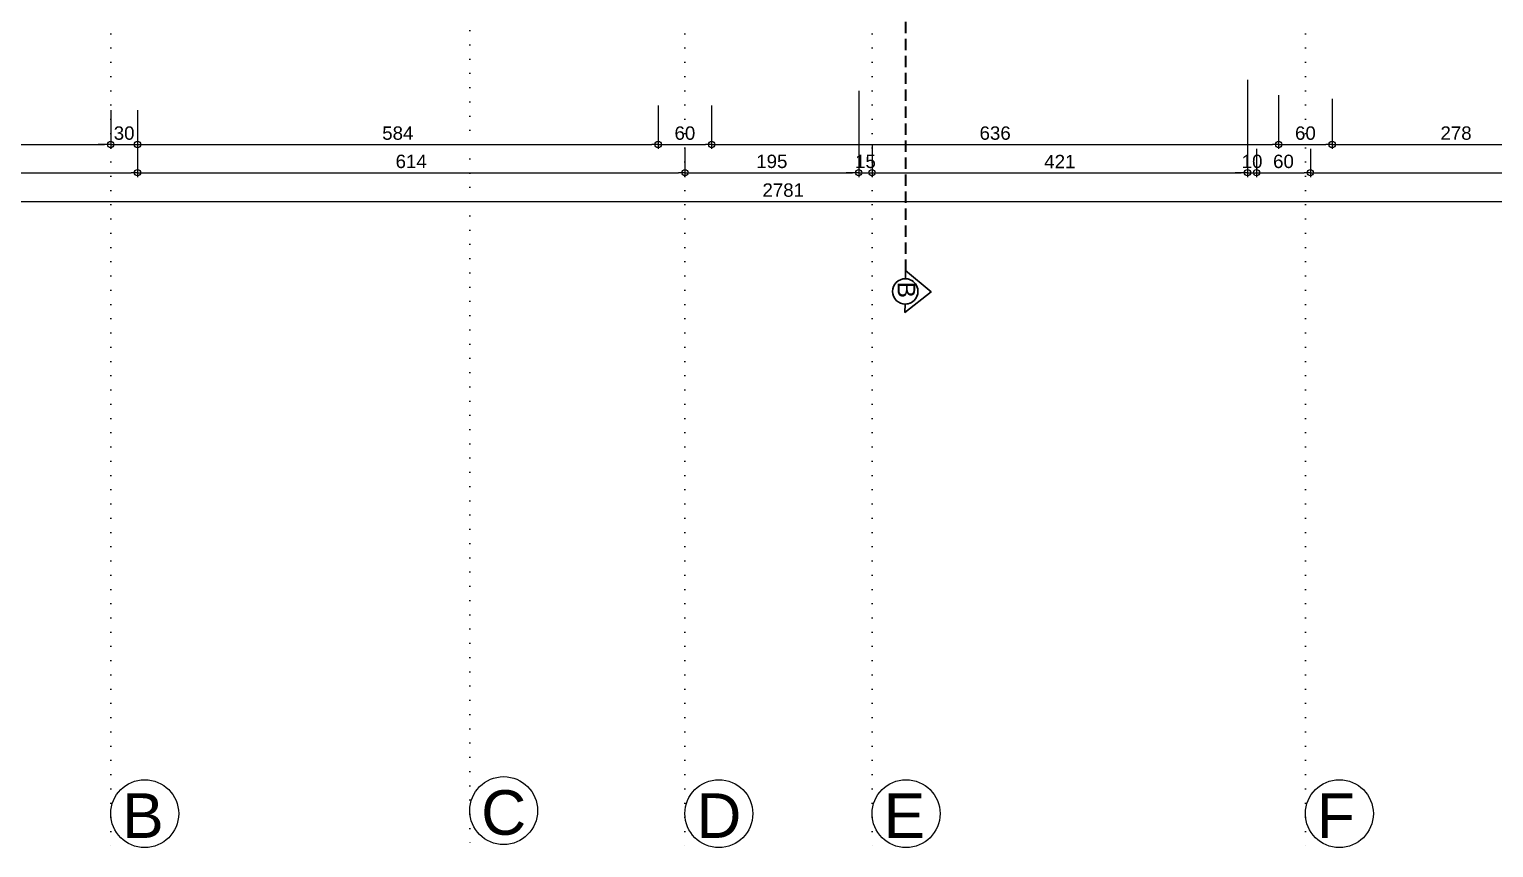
# Model space of a CAD drawing. Header units: millimetres. Extents: x 768 to 14077, y 324 to 18132.
# Drawn here: x 2369 to 4012, y 3104 to 4022 of the extents above; entities that cross this region are included whole.
import ezdxf

# ---------------------------------------------------------------- set-up
doc = ezdxf.new("R2010")
doc.units = ezdxf.units.MM
doc.linetypes.add('DOT2', pattern=[3.175, 0, -3.175])
doc.linetypes.add('HIDDENX2', pattern=[19.05, 12.7, -6.35])
doc.layers.add('SEM_AKS', color=161, linetype='Continuous')
doc.layers.add('SEM_IC OLCU', color=140, linetype='Continuous', lineweight=13)
doc.layers.add('SEM_KESİK1', color=254, linetype='HIDDENX2', lineweight=40)
doc.styles.add('SEM_YAZI', font='arial.ttf')
doc.styles.get("Standard").update_dxf_attribs({"font": 'arial.ttf'})
doc.dimstyles.new('1-50-2', dxfattribs={"dimtxt": 15, "dimasz": 7, "dimexe": 5, "dimexo": 5, "dimgap": 5, "dimtad": 1, "dimdec": 0, "dimtxsty": 'Standard', "dimblk": 'ORIGIN', "dimcen": 5, "dimdle": 7, "dimclrd": 256, "dimclre": 256, "dimclrt": 256, "dimadec": 0, "dimazin": 0, "dimtfac": 1, "dimtdec": 0, "dimtix": 1, "dimtmove": 0, "dimatfit": 3, "dimldrblk": 'ORIGIN', "dimfxl": 1, "dimlwd": -1, "dimlwe": -1, "dimarcsym": 0})

# ---------------------------------------------------------------- blocks, each defined once
blk = doc.blocks.new('_Origin')
at = {"color": 0, "linetype": 'ByBlock', "lineweight": -2}
blk.add_line((0, 0), (-1, 0), dxfattribs=at)
blk.add_circle((0, 0), 0.5, dxfattribs=at)
blk = doc.blocks.new('*D183')
at = {"transparency": 16777216}
for p, q in [((1874.5, 3928.7), (1874.5, 3887.6)), ((2460.5, 3931.2), (2460.5, 3887.6)), ((1881.5, 3892.6), (2453.5, 3892.6))]:
    blk.add_line(p, q, dxfattribs=at)
at = {"layer": 'Defpoints', "color": 0, "linetype": 'ByBlock', "transparency": 16777216}
for p in [(1874.5, 3933.7), (2460.5, 3936.2), (2460.5, 3892.6)]:
    blk.add_point(p, dxfattribs=at)
at = {"linetype": 'ByBlock', "transparency": 16777216, "xscale": 7, "yscale": 7, "zscale": 7, "rotation": 180}
blk.add_blockref('_Origin', (1874.5, 3892.6), dxfattribs=at)
at = {"linetype": 'ByBlock', "transparency": 16777216, "xscale": 7, "yscale": 7, "zscale": 7}
blk.add_blockref('_Origin', (2460.5, 3892.6), dxfattribs=at)
at = {"linetype": 'ByBlock', "transparency": 16777216, "insert": (2167.5, 3905.3), "char_height": 15, "attachment_point": 5}
blk.add_mtext('586', dxfattribs=at)
blk = doc.blocks.new('*D184')
at = {"transparency": 16777216}
for p, q in [((2460.5, 3931.2), (2460.5, 3887.6)), ((2490.5, 3931.2), (2490.5, 3887.6)), ((2453.5, 3892.6), (2446.5, 3892.6)), ((2460.5, 3892.6), (2490.5, 3892.6)), ((2497.5, 3892.6), (2504.5, 3892.6))]:
    blk.add_line(p, q, dxfattribs=at)
at = {"layer": 'Defpoints', "color": 0, "linetype": 'ByBlock', "transparency": 16777216}
for p in [(2460.5, 3936.2), (2490.5, 3936.2), (2490.5, 3892.6)]:
    blk.add_point(p, dxfattribs=at)
at = {"linetype": 'ByBlock', "transparency": 16777216, "xscale": 7, "yscale": 7, "zscale": 7}
blk.add_blockref('_Origin', (2460.5, 3892.6), dxfattribs=at)
at = {"linetype": 'ByBlock', "transparency": 16777216, "xscale": 7, "yscale": 7, "zscale": 7, "rotation": 180}
blk.add_blockref('_Origin', (2490.5, 3892.6), dxfattribs=at)
at = {"linetype": 'ByBlock', "transparency": 16777216, "insert": (2475.5, 3905.3), "char_height": 15, "attachment_point": 5}
blk.add_mtext('30', dxfattribs=at)
blk = doc.blocks.new('*D185')
at = {"transparency": 16777216}
for p, q in [((2490.5, 3931.2), (2490.5, 3887.6)), ((3074.5, 3936.2), (3074.5, 3887.6)), ((2497.5, 3892.6), (3067.5, 3892.6))]:
    blk.add_line(p, q, dxfattribs=at)
at = {"layer": 'Defpoints', "color": 0, "linetype": 'ByBlock', "transparency": 16777216}
for p in [(2490.5, 3936.2), (3074.5, 3941.2), (3074.5, 3892.6)]:
    blk.add_point(p, dxfattribs=at)
at = {"linetype": 'ByBlock', "transparency": 16777216, "xscale": 7, "yscale": 7, "zscale": 7, "rotation": 180}
blk.add_blockref('_Origin', (2490.5, 3892.6), dxfattribs=at)
at = {"linetype": 'ByBlock', "transparency": 16777216, "xscale": 7, "yscale": 7, "zscale": 7}
blk.add_blockref('_Origin', (3074.5, 3892.6), dxfattribs=at)
at = {"linetype": 'ByBlock', "transparency": 16777216, "insert": (2782.5, 3905.3), "char_height": 15, "attachment_point": 5}
blk.add_mtext('584', dxfattribs=at)
blk = doc.blocks.new('*D186')
at = {"transparency": 16777216}
for p, q in [((3074.5, 3936.2), (3074.5, 3887.6)), ((3134.5, 3936.2), (3134.5, 3887.6)), ((3081.5, 3892.6), (3127.5, 3892.6))]:
    blk.add_line(p, q, dxfattribs=at)
at = {"layer": 'Defpoints', "color": 0, "linetype": 'ByBlock', "transparency": 16777216}
for p in [(3074.5, 3941.2), (3134.5, 3941.2), (3134.5, 3892.6)]:
    blk.add_point(p, dxfattribs=at)
at = {"linetype": 'ByBlock', "transparency": 16777216, "xscale": 7, "yscale": 7, "zscale": 7, "rotation": 180}
blk.add_blockref('_Origin', (3074.5, 3892.6), dxfattribs=at)
at = {"linetype": 'ByBlock', "transparency": 16777216, "xscale": 7, "yscale": 7, "zscale": 7}
blk.add_blockref('_Origin', (3134.5, 3892.6), dxfattribs=at)
at = {"linetype": 'ByBlock', "transparency": 16777216, "insert": (3104.5, 3905.3), "char_height": 15, "attachment_point": 5}
blk.add_mtext('60', dxfattribs=at)
blk = doc.blocks.new('*D187')
at = {"transparency": 16777216}
for p, q in [((3770.5, 3948), (3770.5, 3887.6)), ((3134.5, 3936.2), (3134.5, 3887.6)), ((3141.5, 3892.6), (3763.5, 3892.6))]:
    blk.add_line(p, q, dxfattribs=at)
at = {"layer": 'Defpoints', "color": 0, "linetype": 'ByBlock', "transparency": 16777216}
for p in [(3770.5, 3953), (3134.5, 3941.2), (3770.5, 3892.6)]:
    blk.add_point(p, dxfattribs=at)
at = {"linetype": 'ByBlock', "transparency": 16777216, "xscale": 7, "yscale": 7, "zscale": 7, "rotation": 180}
blk.add_blockref('_Origin', (3134.5, 3892.6), dxfattribs=at)
at = {"linetype": 'ByBlock', "transparency": 16777216, "xscale": 7, "yscale": 7, "zscale": 7}
blk.add_blockref('_Origin', (3770.5, 3892.6), dxfattribs=at)
at = {"linetype": 'ByBlock', "transparency": 16777216, "insert": (3452.5, 3905.3), "char_height": 15, "attachment_point": 5}
blk.add_mtext('636', dxfattribs=at)
blk = doc.blocks.new('*D188')
at = {"transparency": 16777216}
for p, q in [((3770.5, 3948), (3770.5, 3887.6)), ((3830.5, 3943.7), (3830.5, 3887.6)), ((3777.5, 3892.6), (3823.5, 3892.6))]:
    blk.add_line(p, q, dxfattribs=at)
at = {"layer": 'Defpoints', "color": 0, "linetype": 'ByBlock', "transparency": 16777216}
for p in [(3770.5, 3953), (3830.5, 3948.7), (3830.5, 3892.6)]:
    blk.add_point(p, dxfattribs=at)
at = {"linetype": 'ByBlock', "transparency": 16777216, "xscale": 7, "yscale": 7, "zscale": 7, "rotation": 180}
blk.add_blockref('_Origin', (3770.5, 3892.6), dxfattribs=at)
at = {"linetype": 'ByBlock', "transparency": 16777216, "xscale": 7, "yscale": 7, "zscale": 7}
blk.add_blockref('_Origin', (3830.5, 3892.6), dxfattribs=at)
at = {"linetype": 'ByBlock', "transparency": 16777216, "insert": (3800.5, 3905.3), "char_height": 15, "attachment_point": 5}
blk.add_mtext('60', dxfattribs=at)
blk = doc.blocks.new('*D189')
at = {"transparency": 16777216}
for p, q in [((3830.5, 3943.7), (3830.5, 3887.6)), ((4108.5, 3943.7), (4108.5, 3887.6)), ((3837.5, 3892.6), (4101.5, 3892.6))]:
    blk.add_line(p, q, dxfattribs=at)
at = {"layer": 'Defpoints', "color": 0, "linetype": 'ByBlock', "transparency": 16777216}
for p in [(3830.5, 3948.7), (4108.5, 3948.7), (4108.5, 3892.6)]:
    blk.add_point(p, dxfattribs=at)
at = {"linetype": 'ByBlock', "transparency": 16777216, "xscale": 7, "yscale": 7, "zscale": 7, "rotation": 180}
blk.add_blockref('_Origin', (3830.5, 3892.6), dxfattribs=at)
at = {"linetype": 'ByBlock', "transparency": 16777216, "xscale": 7, "yscale": 7, "zscale": 7}
blk.add_blockref('_Origin', (4108.5, 3892.6), dxfattribs=at)
at = {"linetype": 'ByBlock', "transparency": 16777216, "insert": (3969.5, 3905.3), "char_height": 15, "attachment_point": 5}
blk.add_mtext('278', dxfattribs=at)
blk = doc.blocks.new('*D193')
at = {"transparency": 16777216}
for p, q in [((1824.5, 3887.6), (1824.5, 3856)), ((2490.5, 3887.6), (2490.5, 3856)), ((1831.5, 3861), (2483.5, 3861))]:
    blk.add_line(p, q, dxfattribs=at)
at = {"layer": 'Defpoints', "color": 0, "linetype": 'ByBlock', "transparency": 16777216}
for p in [(1824.5, 3892.6), (2490.5, 3892.6), (2490.5, 3861)]:
    blk.add_point(p, dxfattribs=at)
at = {"linetype": 'ByBlock', "transparency": 16777216, "xscale": 7, "yscale": 7, "zscale": 7, "rotation": 180}
blk.add_blockref('_Origin', (1824.5, 3861), dxfattribs=at)
at = {"linetype": 'ByBlock', "transparency": 16777216, "xscale": 7, "yscale": 7, "zscale": 7}
blk.add_blockref('_Origin', (2490.5, 3861), dxfattribs=at)
at = {"linetype": 'ByBlock', "transparency": 16777216, "insert": (2157.5, 3873.6), "char_height": 15, "attachment_point": 5}
blk.add_mtext('666', dxfattribs=at)
blk = doc.blocks.new('*D194')
at = {"transparency": 16777216}
for p, q in [((2490.5, 3887.6), (2490.5, 3856)), ((3104.5, 3887.6), (3104.5, 3856)), ((2497.5, 3861), (3097.5, 3861))]:
    blk.add_line(p, q, dxfattribs=at)
at = {"layer": 'Defpoints', "color": 0, "linetype": 'ByBlock', "transparency": 16777216}
for p in [(2490.5, 3892.6), (3104.5, 3892.6), (3104.5, 3861)]:
    blk.add_point(p, dxfattribs=at)
at = {"linetype": 'ByBlock', "transparency": 16777216, "xscale": 7, "yscale": 7, "zscale": 7, "rotation": 180}
blk.add_blockref('_Origin', (2490.5, 3861), dxfattribs=at)
at = {"linetype": 'ByBlock', "transparency": 16777216, "xscale": 7, "yscale": 7, "zscale": 7}
blk.add_blockref('_Origin', (3104.5, 3861), dxfattribs=at)
at = {"linetype": 'ByBlock', "transparency": 16777216, "insert": (2797.5, 3873.6), "char_height": 15, "attachment_point": 5}
blk.add_mtext('614', dxfattribs=at)
blk = doc.blocks.new('*D195')
at = {"transparency": 16777216}
for p, q in [((3299.5, 3952.7), (3299.5, 3856)), ((3104.5, 3887.6), (3104.5, 3856)), ((3111.5, 3861), (3292.5, 3861))]:
    blk.add_line(p, q, dxfattribs=at)
at = {"layer": 'Defpoints', "color": 0, "linetype": 'ByBlock', "transparency": 16777216}
for p in [(3299.5, 3957.7), (3104.5, 3892.6), (3299.5, 3861)]:
    blk.add_point(p, dxfattribs=at)
at = {"linetype": 'ByBlock', "transparency": 16777216, "xscale": 7, "yscale": 7, "zscale": 7, "rotation": 180}
blk.add_blockref('_Origin', (3104.5, 3861), dxfattribs=at)
at = {"linetype": 'ByBlock', "transparency": 16777216, "xscale": 7, "yscale": 7, "zscale": 7}
blk.add_blockref('_Origin', (3299.5, 3861), dxfattribs=at)
at = {"linetype": 'ByBlock', "transparency": 16777216, "insert": (3202, 3873.6), "char_height": 15, "attachment_point": 5}
blk.add_mtext('195', dxfattribs=at)
blk = doc.blocks.new('*D196')
at = {"transparency": 16777216}
for p, q in [((3299.5, 3952.7), (3299.5, 3856)), ((3314.5, 3892.6), (3314.5, 3856)), ((3292.5, 3861), (3285.5, 3861)), ((3299.5, 3861), (3314.5, 3861)), ((3321.5, 3861), (3328.5, 3861))]:
    blk.add_line(p, q, dxfattribs=at)
at = {"layer": 'Defpoints', "color": 0, "linetype": 'ByBlock', "transparency": 16777216}
for p in [(3299.5, 3957.7), (3314.5, 3897.6), (3314.5, 3861)]:
    blk.add_point(p, dxfattribs=at)
at = {"linetype": 'ByBlock', "transparency": 16777216, "xscale": 7, "yscale": 7, "zscale": 7}
blk.add_blockref('_Origin', (3299.5, 3861), dxfattribs=at)
at = {"linetype": 'ByBlock', "transparency": 16777216, "xscale": 7, "yscale": 7, "zscale": 7, "rotation": 180}
blk.add_blockref('_Origin', (3314.5, 3861), dxfattribs=at)
at = {"linetype": 'ByBlock', "transparency": 16777216, "insert": (3307, 3873.6), "char_height": 15, "attachment_point": 5}
blk.add_mtext('15', dxfattribs=at)
blk = doc.blocks.new('*D197')
at = {"transparency": 16777216}
for p, q in [((3735.6, 3965.1), (3735.6, 3856)), ((3314.5, 3892.6), (3314.5, 3856)), ((3321.5, 3861), (3728.6, 3861))]:
    blk.add_line(p, q, dxfattribs=at)
at = {"layer": 'Defpoints', "color": 0, "linetype": 'ByBlock', "transparency": 16777216}
for p in [(3735.6, 3970.1), (3314.5, 3897.6), (3735.6, 3861)]:
    blk.add_point(p, dxfattribs=at)
at = {"linetype": 'ByBlock', "transparency": 16777216, "xscale": 7, "yscale": 7, "zscale": 7, "rotation": 180}
blk.add_blockref('_Origin', (3314.5, 3861), dxfattribs=at)
at = {"linetype": 'ByBlock', "transparency": 16777216, "xscale": 7, "yscale": 7, "zscale": 7}
blk.add_blockref('_Origin', (3735.6, 3861), dxfattribs=at)
at = {"linetype": 'ByBlock', "transparency": 16777216, "insert": (3525.1, 3873.5), "char_height": 15, "attachment_point": 5}
blk.add_mtext('421', dxfattribs=at)
blk = doc.blocks.new('*D198')
at = {"transparency": 16777216}
for p, q in [((3735.6, 3965.1), (3735.6, 3856)), ((3745.7, 3887.6), (3745.7, 3856)), ((3728.6, 3861), (3721.6, 3861)), ((3735.6, 3861), (3745.7, 3861)), ((3752.7, 3861), (3759.7, 3861))]:
    blk.add_line(p, q, dxfattribs=at)
at = {"layer": 'Defpoints', "color": 0, "linetype": 'ByBlock', "transparency": 16777216}
for p in [(3735.6, 3970.1), (3745.7, 3892.6), (3745.7, 3861)]:
    blk.add_point(p, dxfattribs=at)
at = {"linetype": 'ByBlock', "transparency": 16777216, "xscale": 7, "yscale": 7, "zscale": 7}
blk.add_blockref('_Origin', (3735.6, 3861), dxfattribs=at)
at = {"linetype": 'ByBlock', "transparency": 16777216, "xscale": 7, "yscale": 7, "zscale": 7, "rotation": 180}
blk.add_blockref('_Origin', (3745.7, 3861), dxfattribs=at)
at = {"linetype": 'ByBlock', "transparency": 16777216, "insert": (3740.7, 3873.6), "char_height": 15, "attachment_point": 5}
blk.add_mtext('10', dxfattribs=at)
blk = doc.blocks.new('*D199')
at = {"transparency": 16777216}
for p, q in [((3745.7, 3887.6), (3745.7, 3856)), ((3806.1, 3887.6), (3806.1, 3856)), ((3752.7, 3861), (3799.1, 3861))]:
    blk.add_line(p, q, dxfattribs=at)
at = {"layer": 'Defpoints', "color": 0, "linetype": 'ByBlock', "transparency": 16777216}
for p in [(3745.7, 3892.6), (3806.1, 3892.6), (3806.1, 3861)]:
    blk.add_point(p, dxfattribs=at)
at = {"linetype": 'ByBlock', "transparency": 16777216, "xscale": 7, "yscale": 7, "zscale": 7, "rotation": 180}
blk.add_blockref('_Origin', (3745.7, 3861), dxfattribs=at)
at = {"linetype": 'ByBlock', "transparency": 16777216, "xscale": 7, "yscale": 7, "zscale": 7}
blk.add_blockref('_Origin', (3806.1, 3861), dxfattribs=at)
at = {"linetype": 'ByBlock', "transparency": 16777216, "insert": (3775.9, 3873.6), "char_height": 15, "attachment_point": 5}
blk.add_mtext('60', dxfattribs=at)
blk = doc.blocks.new('*D200')
at = {"transparency": 16777216}
for p, q in [((3806.1, 3887.6), (3806.1, 3856)), ((4605, 3887.6), (4605, 3856)), ((3813.1, 3861), (4598, 3861))]:
    blk.add_line(p, q, dxfattribs=at)
at = {"layer": 'Defpoints', "color": 0, "linetype": 'ByBlock', "transparency": 16777216}
for p in [(3806.1, 3892.6), (4605, 3892.6), (4605, 3861)]:
    blk.add_point(p, dxfattribs=at)
at = {"linetype": 'ByBlock', "transparency": 16777216, "xscale": 7, "yscale": 7, "zscale": 7, "rotation": 180}
blk.add_blockref('_Origin', (3806.1, 3861), dxfattribs=at)
at = {"linetype": 'ByBlock', "transparency": 16777216, "xscale": 7, "yscale": 7, "zscale": 7}
blk.add_blockref('_Origin', (4605, 3861), dxfattribs=at)
at = {"linetype": 'ByBlock', "transparency": 16777216, "insert": (4205.6, 3873.6), "char_height": 15, "attachment_point": 5}
blk.add_mtext('799', dxfattribs=at)
blk = doc.blocks.new('*D201')
at = {"transparency": 16777216}
for p, q in [((1824.5, 3856), (1824.5, 3823.7)), ((4605, 3856), (4605, 3823.7)), ((1831.5, 3828.7), (4598, 3828.7))]:
    blk.add_line(p, q, dxfattribs=at)
at = {"layer": 'Defpoints', "color": 0, "linetype": 'ByBlock', "transparency": 16777216}
for p in [(1824.5, 3861), (4605, 3861), (4605, 3828.7)]:
    blk.add_point(p, dxfattribs=at)
at = {"linetype": 'ByBlock', "transparency": 16777216, "xscale": 7, "yscale": 7, "zscale": 7, "rotation": 180}
blk.add_blockref('_Origin', (1824.5, 3828.7), dxfattribs=at)
at = {"linetype": 'ByBlock', "transparency": 16777216, "xscale": 7, "yscale": 7, "zscale": 7}
blk.add_blockref('_Origin', (4605, 3828.7), dxfattribs=at)
at = {"linetype": 'ByBlock', "transparency": 16777216, "insert": (3214.8, 3841.4), "char_height": 15, "attachment_point": 5}
blk.add_mtext('2781', dxfattribs=at)
blk = doc.blocks.new('aks')
at = {"layer": 'SEM_AKS', "linetype": 'DOT2', "ltscale": 5}
for p, q in [((2863.1, 6352.7), (2863.1, 3107.6)), ((3314.5, 6349.2), (3314.5, 3104.1)), ((3800.5, 6349.2), (3800.5, 3104.1))]:
    blk.add_line(p, q, dxfattribs=at)
at = {"layer": 'SEM_AKS', "ltscale": 5}
for centre in [(2498.6, 3142.3), (2901.2, 3145.7), (3142.6, 3142.3), (3352.6, 3142.3), (3838.6, 3142.3)]:
    blk.add_circle(centre, 38.1, dxfattribs=at)
at = {"layer": 'SEM_AKS', "linetype": 'DOT2', "ltscale": 5}
for s, p in [('B', (2473.4, 3115.1)), ('C', (2876, 3118.6)), ('D', (3117.4, 3115.1)), ('E', (3327.4, 3115.1)), ('F', (3813.4, 3115.1))]:
    blk.add_text(s, height=50, dxfattribs=at).set_placement(p)

msp = doc.modelspace()

# ---------------------------------------------------------------- linework, layer by layer
at = {"layer": 'SEM_AKS', "linetype": 'DOT2', "ltscale": 5}
for p, q in [((2460.5, 6349.2), (2460.5, 3104.1)), ((3104.5, 6349.2), (3104.5, 3104.1))]:
    msp.add_line(p, q, dxfattribs=at)
at = {"layer": 'SEM_KESİK1'}
msp.add_line((3352.2, 3750.9), (3352.2, 5469), dxfattribs=at)
at = {"layer": 'SEM_KESİK1', "linetype": 'ByBlock', "lineweight": 30, "ltscale": 0.1}
msp.add_lwpolyline([(3351.9, 3742.1, -1.000319), (3351.4, 3713.7), (3351.3, 3704.4), (3380.6, 3727.4), (3352, 3751.3)], format="xyb", close=True, dxfattribs=at)
msp.add_circle((3351.7, 3727.9), 14.2, dxfattribs=at)

# ---------------------------------------------------------------- block references
at = {"layer": 'SEM_IC OLCU'}
msp.add_blockref('aks', (0, 0), dxfattribs=at)

# ---------------------------------------------------------------- texts
at = {"layer": 'SEM_KESİK1', "linetype": 'ByBlock', "lineweight": 30, "ltscale": 0.1, "insert": (3343.1, 3720.5), "char_height": 19.8, "width": 7.91, "attachment_point": 9, "rotation": 270, "style": 'SEM_YAZI'}
msp.add_mtext('B', dxfattribs=at)

# ---------------------------------------------------------------- dimensions: what is measured, and where the dimension line sits
at = {"linetype": 'ByBlock'}
for base, p1, p2, picture, middle in [((3735.6, 3861), (3314.5, 3897.6), (3735.6, 3970.1), '*D197', (3525.1, 3873.5)), ((3745.7, 3861), (3735.6, 3970.1), (3745.7, 3892.6), '*D198', (3740.7, 3873.6)), ((3299.5, 3861), (3104.5, 3892.6), (3299.5, 3957.7), '*D195', (3202, 3873.6)), ((3770.5, 3892.6), (3134.5, 3941.2), (3770.5, 3953), '*D187', (3452.5, 3905.3)), ((3314.5, 3861), (3299.5, 3957.7), (3314.5, 3897.6), '*D196', (3307, 3873.6)), ((3830.5, 3892.6), (3770.5, 3953), (3830.5, 3948.7), '*D188', (3800.5, 3905.3)), ((4108.5, 3892.6), (3830.5, 3948.7), (4108.5, 3948.7), '*D189', (3969.5, 3905.3)), ((2460.5, 3892.6), (1874.5, 3933.7), (2460.5, 3936.2), '*D183', (2167.5, 3905.3)), ((2490.5, 3892.6), (2460.5, 3936.2), (2490.5, 3936.2), '*D184', (2475.5, 3905.3)), ((3074.5, 3892.6), (2490.5, 3936.2), (3074.5, 3941.2), '*D185', (2782.5, 3905.3)), ((3134.5, 3892.6), (3074.5, 3941.2), (3134.5, 3941.2), '*D186', (3104.5, 3905.3)), ((3104.5, 3861), (2490.5, 3892.6), (3104.5, 3892.6), '*D194', (2797.5, 3873.6)), ((3806.1, 3861), (3745.7, 3892.6), (3806.1, 3892.6), '*D199', (3775.9, 3873.6)), ((4605, 3861), (3806.1, 3892.6), (4605, 3892.6), '*D200', (4205.6, 3873.6))]:
    dim = msp.add_linear_dim(base=base, p1=p1, p2=p2, dimstyle='1-50-2', override={"dimtmove": 1}, dxfattribs=at)
    dim.commit()
    dim.dimension.update_dxf_attribs({"geometry": picture, "text_midpoint": middle})
for base, p1, p2, picture, middle in [((2490.5, 3861), (1824.5, 3892.6), (2490.5, 3892.6), '*D193', (2157.5, 3873.6)), ((4605.0436, 3828.712), (1824.4762, 3860.962), (4605.0436, 3860.962), '*D201', (3214.7599, 3841.3706))]:
    dim = msp.add_linear_dim(base=base, p1=p1, p2=p2, dimstyle='1-50-2', dxfattribs=at)
    dim.commit()
    dim.dimension.update_dxf_attribs({"geometry": picture, "text_midpoint": middle})

doc.saveas('drawing.dxf')
